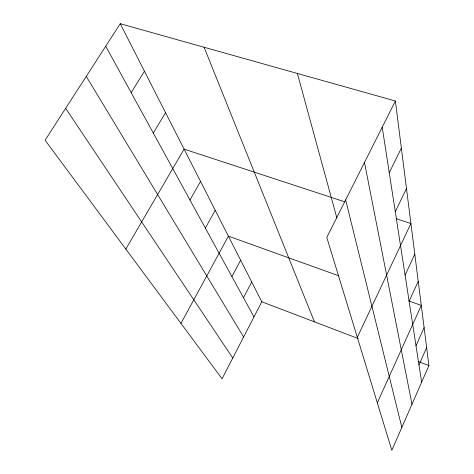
<?xml version="1.0" encoding="UTF-8"?>
<svg xmlns="http://www.w3.org/2000/svg" width="474" height="474" viewBox="0 0 474 474"><rect width="100%" height="100%" fill="white"/><g stroke="black" fill="none" stroke-linecap="round" stroke-linejoin="round"><path stroke-width="0.71" d="M395.393 100.998L428.917 365.549L391.826 450.3L326.787 237.415L395.393 100.998L120.254 23.7L45.083 140.233L222.051 378.773L261.79 301.766L120.254 23.7M418.975 364.903L426.636 347.555M416.012 345.765L424.106 327.617M377.328 402.847L421.297 305.416L408.807 300.931M409.127 301.251L418.24 281.307M405.092 275.163L414.809 254.2M357.313 337.34L410.917 223.509L396.264 218.704M395.292 211.777L406.479 188.462M389.255 172.755L401.36 148.066M243.476 297.702L251.718 281.977M231.91 276.585L240.638 260.214M180.961 323.387L228.397 236.165L338.993 275.868M205.337 228.071L215.22 210.272M189.979 200.028L200.543 181.435M125.829 249.069L184.096 149.126L344.551 201.746M153.303 133.064L165.544 112.682M131.162 92.637L144.452 71.236M261.79 301.766L358.226 338.572M418.056 361.407L428.917 365.549M65.655 108.339L232.764 358.018M86.268 76.385L243.618 336.978M105.738 46.209L253.981 316.893M204.098 47.258L314.446 321.864M297.37 73.458L336.901 218.046M345.653 199.904L401.839 427.424M364.488 162.452L411.977 404.263M382.216 127.21L421.641 382.168"/></g></svg>
